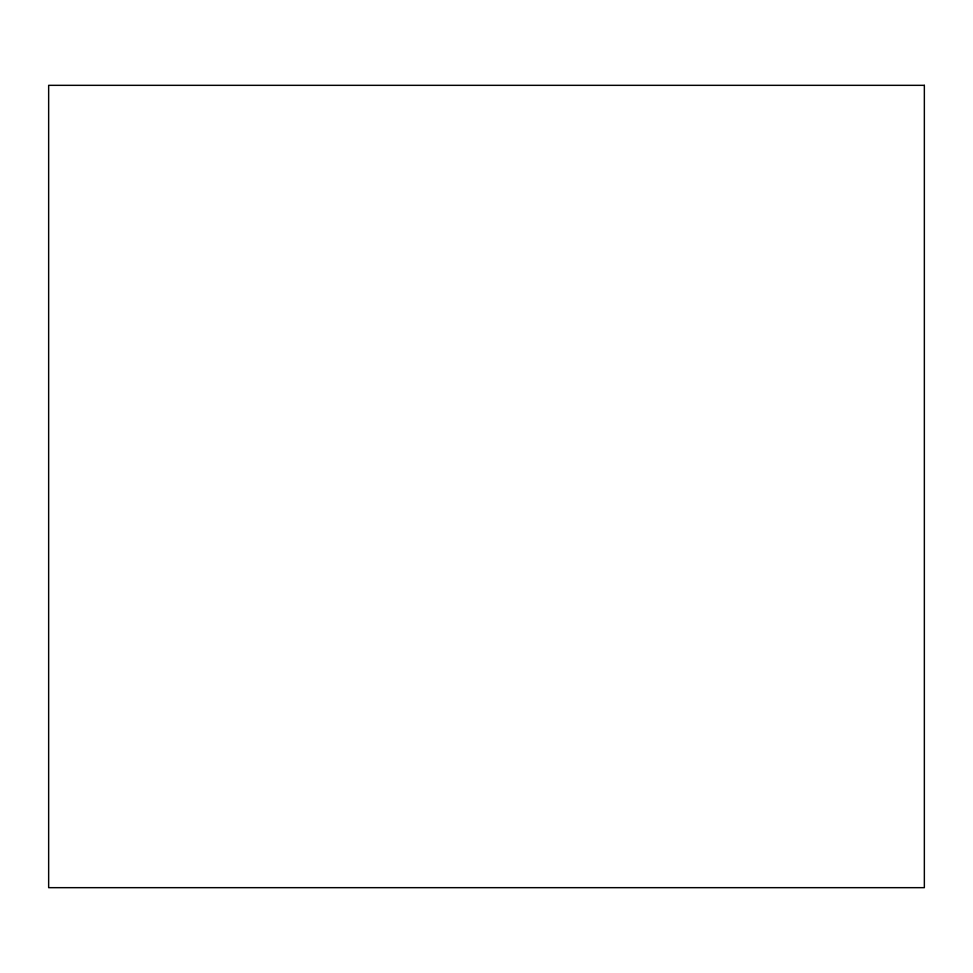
<?xml version="1.0" encoding="UTF-8"?>
<svg xmlns="http://www.w3.org/2000/svg" width="973" height="973" viewBox="0 0 973 973"><rect width="100%" height="100%" fill="white"/><g stroke="black" fill="none" stroke-linecap="round" stroke-linejoin="round"><path stroke-width="1.46" d="M924.35 85.332L48.65 85.332L48.65 887.668L924.35 887.668L924.35 85.332"/></g></svg>
